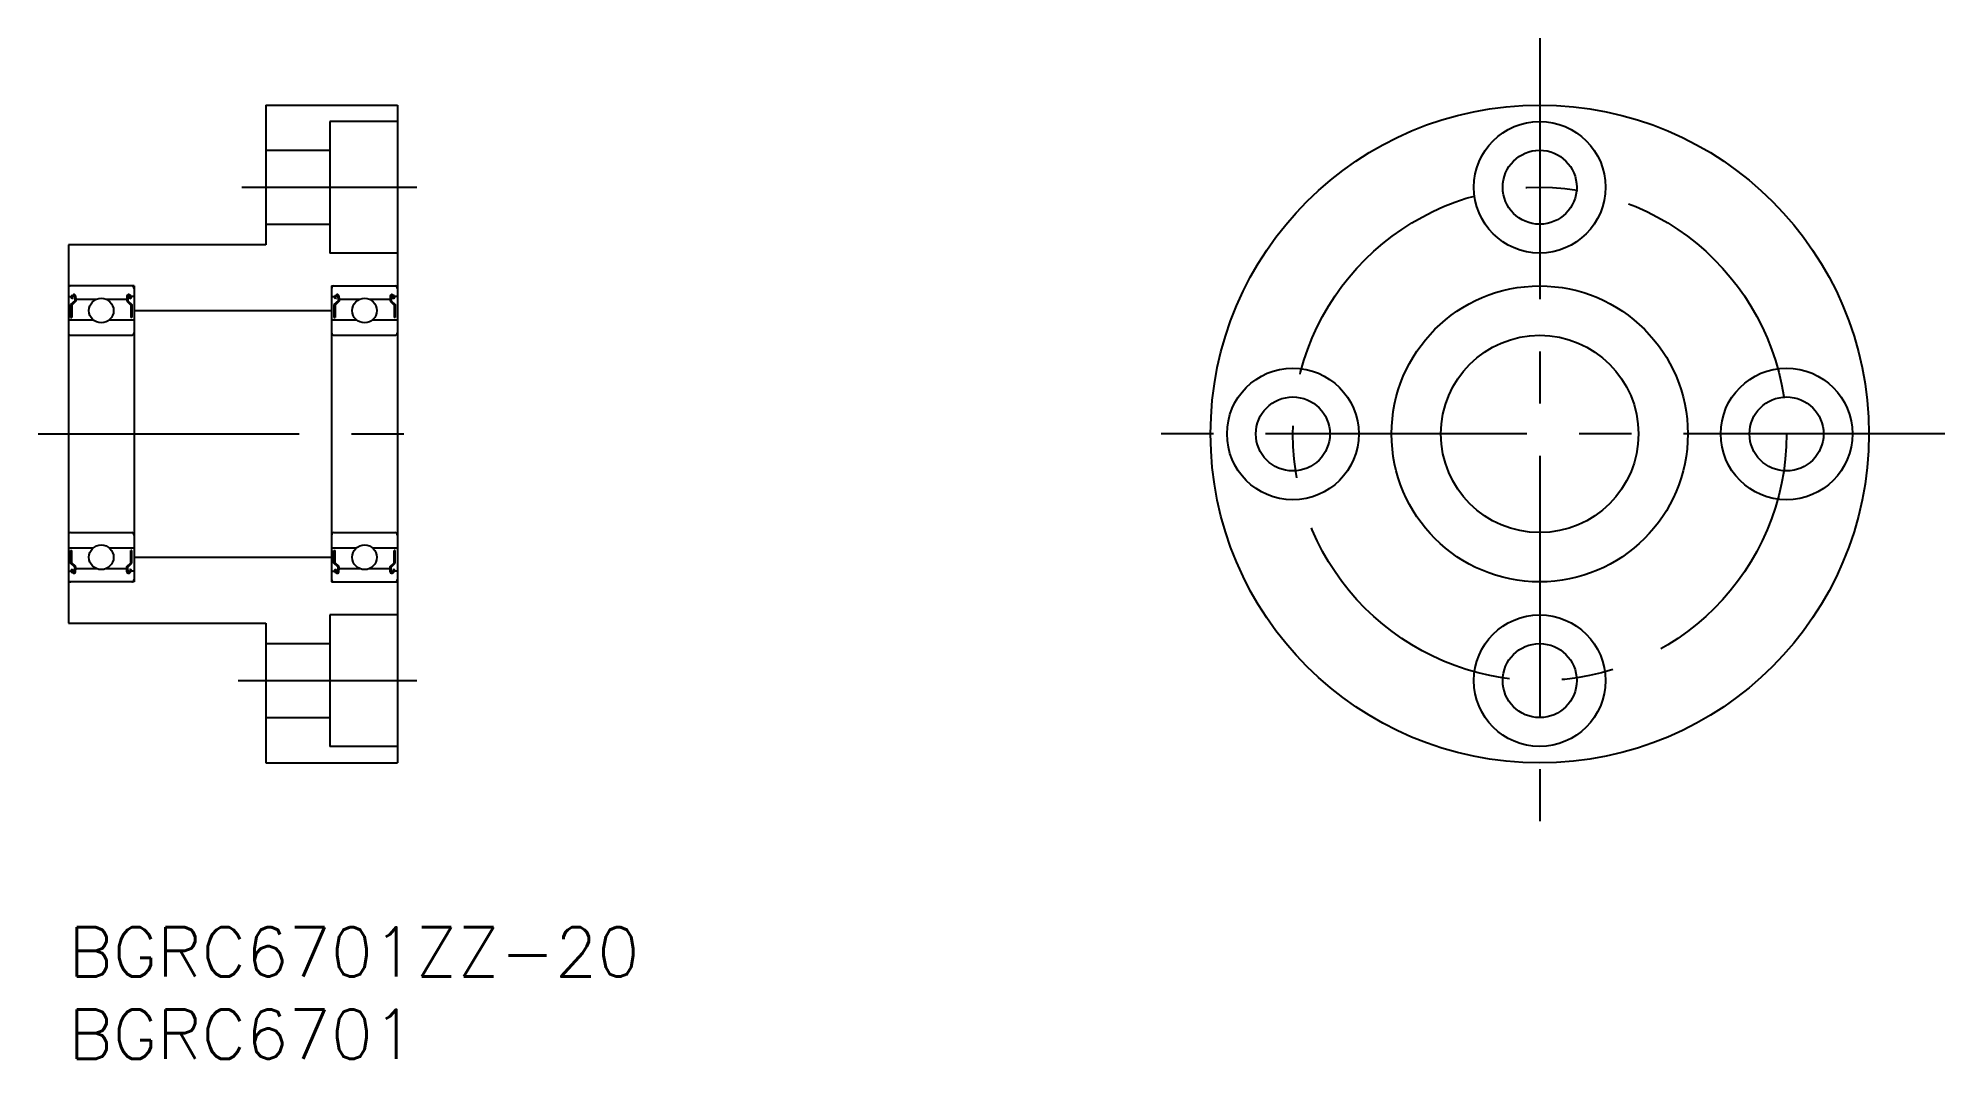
# Model space of a CAD drawing. Extents: x -2 to 114, y -8 to 54.
import ezdxf

# ---------------------------------------------------------------- set-up
doc = ezdxf.new("R2010")
doc.units = 0
doc.header["$LTSCALE"] = 0.5
doc.linetypes.add('CENTER', pattern=[50.8, 31.75, -6.35, 6.35, -6.35])
for name, color, linetype in [('MSM_CENTER', 1, 'CENTER'), ('MSM_CONTINUOUS', 7, 'CONTINUOUS'), ('MSM_PART_NUMBER', 7, 'CONTINUOUS')]:
    doc.layers.add(name, color=color, linetype=linetype)
doc.styles.get("Standard").update_dxf_attribs({"font": 'txt.shx', "height": 3, "bigfont": 'bigfont.shx'})

# ---------------------------------------------------------------- blocks, each defined once
blk = doc.blocks.new('*U10')
at = {"layer": 'MSM_PART_NUMBER'}
blk.add_text('BGRC6701ZZ-20', height=3, dxfattribs=at).set_placement((0, -3))
blk = doc.blocks.new('*U11')
at = {"layer": 'MSM_PART_NUMBER'}
blk.add_text('BGRC6701', height=3, dxfattribs=at).set_placement((0, -8))

msp = doc.modelspace()

# ---------------------------------------------------------------- linework, layer by layer
at = {"layer": 'MSM_CENTER'}
for p, q in [((89.41, 54.07), (89.41, 5.93)), ((10.55, 45), (21.18, 45)), ((-1.84, 30), (21.24, 30)), ((114.03, 30), (64.8, 30)), ((10.32, 15), (21.18, 15))]:
    msp.add_line(p, q, dxfattribs=at)
msp.add_circle((89.41, 30), 15, dxfattribs=at)
at = {"layer": 'MSM_CONTINUOUS'}
for p, q in [((12, 50), (20, 50)), ((12, 50), (12, 41.5)), ((20, 50), (20, 10)), ((20, 49), (15.9, 49)), ((15.9, 49), (15.9, 41)), ((12, 47.25), (15.9, 47.25)), ((12, 42.75), (15.9, 42.75)), ((0, 41.5), (0, 18.5)), ((12, 41.5), (0, 41.5)), ((20, 41), (15.9, 41)), ((4, 39), (0, 39)), ((0, 38.35), (0.18, 38.35)), ((0.03, 38.35), (0.18, 38.35)), ((0.18, 38.35), (0.26, 38.45)), ((0.24, 38.22), (0.19, 38.26)), ((0.23, 38.31), (0.31, 38.41)), ((0.28, 38.27), (0.23, 38.31)), ((0.24, 38.22), (0.28, 38.27)), ((0.37, 38.39), (0.39, 38.1)), ((0.44, 38.39), (0.45, 38.19)), ((3.56, 38.39), (3.55, 38.19)), ((3.63, 38.39), (3.61, 38.1)), ((3.77, 38.31), (3.69, 38.41)), ((3.72, 38.27), (3.77, 38.31)), ((3.76, 38.22), (3.72, 38.27)), ((3.82, 38.35), (3.74, 38.45)), ((3.76, 38.22), (3.81, 38.26)), ((4, 38.35), (3.82, 38.35)), ((3.97, 38.35), (3.82, 38.35)), ((4, 39), (4, 21)), ((16, 39), (16, 21)), ((16, 39), (20, 39)), ((16, 38.35), (16.18, 38.35)), ((16.03, 38.35), (16.18, 38.35)), ((16.18, 38.35), (16.26, 38.45)), ((16.24, 38.22), (16.19, 38.26)), ((16.23, 38.31), (16.31, 38.41)), ((16.28, 38.27), (16.23, 38.31)), ((16.24, 38.22), (16.28, 38.27)), ((16.37, 38.39), (16.39, 38.1)), ((16.44, 38.39), (16.45, 38.19)), ((19.56, 38.39), (19.55, 38.19)), ((19.63, 38.39), (19.61, 38.1)), ((19.77, 38.31), (19.69, 38.41)), ((19.72, 38.27), (19.77, 38.31)), ((19.76, 38.22), (19.72, 38.27)), ((19.82, 38.35), (19.74, 38.45)), ((19.76, 38.22), (19.81, 38.26)), ((20, 38.35), (19.82, 38.35)), ((19.97, 38.35), (19.82, 38.35)), ((0.39, 38.1), (0.14, 37.86)), ((0.14, 37.86), (0.14, 37.08)), ((0.14, 37.08), (0.21, 37.08)), ((0.45, 38.07), (0.21, 37.83)), ((0.21, 37.83), (0.21, 37.08)), ((0.45, 38.23), (0.45, 38.07)), ((0.45, 38.19), (1.71, 38.19)), ((2.29, 38.19), (3.55, 38.19)), ((3.55, 38.23), (3.55, 38.07)), ((3.55, 38.07), (3.79, 37.83)), ((3.61, 38.1), (3.86, 37.86)), ((3.79, 37.83), (3.79, 37.08)), ((3.86, 37.08), (3.79, 37.08)), ((3.86, 37.86), (3.86, 37.08)), ((4, 37.5), (16, 37.5)), ((16.39, 38.1), (16.14, 37.86)), ((16.14, 37.86), (16.14, 37.08)), ((16.14, 37.08), (16.21, 37.08)), ((16.45, 38.07), (16.21, 37.83)), ((16.21, 37.83), (16.21, 37.08)), ((16.45, 38.23), (16.45, 38.07)), ((16.45, 38.19), (17.71, 38.19)), ((18.29, 38.19), (19.55, 38.19)), ((19.55, 38.23), (19.55, 38.07)), ((19.55, 38.07), (19.79, 37.83)), ((19.61, 38.1), (19.86, 37.86)), ((19.79, 37.83), (19.79, 37.08)), ((19.86, 37.08), (19.79, 37.08)), ((19.86, 37.86), (19.86, 37.08)), ((0, 36.93), (1.51, 36.93)), ((0.15, 36), (3.85, 36)), ((2.49, 36.93), (4, 36.93)), ((16, 36.93), (17.51, 36.93)), ((16.15, 36), (19.85, 36)), ((18.49, 36.93), (20, 36.93)), ((0.15, 24), (3.85, 24)), ((16.15, 24), (19.85, 24)), ((0, 23.07), (1.51, 23.07)), ((0.14, 22.14), (0.14, 22.92)), ((0.14, 22.92), (0.21, 22.92)), ((0.39, 21.9), (0.14, 22.14)), ((0.21, 22.17), (0.21, 22.92)), ((0.45, 21.93), (0.21, 22.17)), ((2.49, 23.07), (4, 23.07)), ((3.55, 21.93), (3.79, 22.17)), ((3.61, 21.9), (3.86, 22.14)), ((3.86, 22.92), (3.79, 22.92)), ((3.79, 22.17), (3.79, 22.92)), ((3.86, 22.14), (3.86, 22.92)), ((4, 22.5), (16, 22.5)), ((16, 23.07), (17.51, 23.07)), ((16.14, 22.14), (16.14, 22.92)), ((16.14, 22.92), (16.21, 22.92)), ((16.39, 21.9), (16.14, 22.14)), ((16.21, 22.17), (16.21, 22.92)), ((16.45, 21.93), (16.21, 22.17)), ((18.49, 23.07), (20, 23.07)), ((19.55, 21.93), (19.79, 22.17)), ((19.61, 21.9), (19.86, 22.14)), ((19.86, 22.92), (19.79, 22.92)), ((19.79, 22.17), (19.79, 22.92)), ((19.86, 22.14), (19.86, 22.92)), ((0, 21.65), (0.18, 21.65)), ((4, 21), (0, 21)), ((0.03, 21.65), (0.18, 21.65)), ((0.18, 21.65), (0.26, 21.55)), ((0.24, 21.78), (0.19, 21.74)), ((0.28, 21.73), (0.23, 21.69)), ((0.23, 21.69), (0.31, 21.59)), ((0.24, 21.78), (0.28, 21.73)), ((0.37, 21.61), (0.39, 21.9)), ((0.44, 21.61), (0.45, 21.81)), ((0.45, 21.77), (0.45, 21.93)), ((0.45, 21.81), (1.71, 21.81)), ((2.29, 21.81), (3.55, 21.81)), ((3.55, 21.77), (3.55, 21.93)), ((3.56, 21.61), (3.55, 21.81)), ((3.63, 21.61), (3.61, 21.9)), ((3.77, 21.69), (3.69, 21.59)), ((3.76, 21.78), (3.72, 21.73)), ((3.72, 21.73), (3.77, 21.69)), ((3.82, 21.65), (3.74, 21.55)), ((3.76, 21.78), (3.81, 21.74)), ((3.97, 21.65), (3.82, 21.65)), ((4, 21.65), (3.82, 21.65)), ((16, 21.65), (16.18, 21.65)), ((16, 21), (20, 21)), ((16.03, 21.65), (16.18, 21.65)), ((16.18, 21.65), (16.26, 21.55)), ((16.24, 21.78), (16.19, 21.74)), ((16.28, 21.73), (16.23, 21.69)), ((16.23, 21.69), (16.31, 21.59)), ((16.24, 21.78), (16.28, 21.73)), ((16.37, 21.61), (16.39, 21.9)), ((16.44, 21.61), (16.45, 21.81)), ((16.45, 21.77), (16.45, 21.93)), ((16.45, 21.81), (17.71, 21.81)), ((18.29, 21.81), (19.55, 21.81)), ((19.55, 21.77), (19.55, 21.93)), ((19.56, 21.61), (19.55, 21.81)), ((19.63, 21.61), (19.61, 21.9)), ((19.77, 21.69), (19.69, 21.59)), ((19.76, 21.78), (19.72, 21.73)), ((19.72, 21.73), (19.77, 21.69)), ((19.82, 21.65), (19.74, 21.55)), ((19.76, 21.78), (19.81, 21.74)), ((19.97, 21.65), (19.82, 21.65)), ((20, 21.65), (19.82, 21.65)), ((20, 19), (15.9, 19)), ((15.9, 19), (15.9, 11)), ((0, 18.5), (12, 18.5)), ((12, 18.5), (12, 10)), ((12, 17.25), (15.9, 17.25)), ((12, 12.75), (15.9, 12.75)), ((20, 11), (15.9, 11)), ((12, 10), (20, 10))]:
    msp.add_line(p, q, dxfattribs=at)
for centre, radius in [((89.41, 30), 20), ((89.41, 45), 4), ((89.41, 45), 2.25), ((2, 37.5), 0.75), ((18, 37.5), 0.75), ((89.41, 30), 9), ((89.41, 30), 6), ((74.41, 30), 4), ((104.41, 30), 4), ((74.41, 30), 2.25), ((104.41, 30), 2.25), ((2, 22.5), 0.75), ((18, 22.5), 0.75), ((89.41, 15), 4), ((89.41, 15), 2.25)]:
    msp.add_circle(centre, radius, dxfattribs=at)
for centre, radius, start, end in [((0.15, 38.85), 0.15, 90, 180), ((0.23, 38.31), 0.0651, 140.0002, 230.0848), ((0.34, 38.38), 0.0977, 4.9968, 140.0002), ((0.34, 38.38), 0.0326, 2.8198, 140.0033), ((3.66, 38.38), 0.0977, 39.9998, 175.0032), ((3.66, 38.38), 0.0326, 39.9967, 177.1802), ((3.77, 38.31), 0.0651, 309.9152, 39.9998), ((3.85, 38.85), 0.15, 0, 90), ((16.15, 38.85), 0.15, 90, 180), ((16.23, 38.31), 0.0651, 140.0002, 230.0848), ((16.34, 38.38), 0.0977, 4.9968, 140.0002), ((16.34, 38.38), 0.0326, 2.8198, 140.0033), ((19.66, 38.38), 0.0977, 39.9998, 175.0032), ((19.66, 38.38), 0.0326, 39.9967, 177.1802), ((19.77, 38.31), 0.0651, 309.9152, 39.9998), ((19.85, 38.85), 0.15, 0, 90), ((0.15, 36.15), 0.15, 180, 270), ((3.85, 36.15), 0.15, 270, 0), ((16.15, 36.15), 0.15, 180, 270), ((19.85, 36.15), 0.15, 270, 0), ((0.15, 23.85), 0.15, 90, 180), ((3.85, 23.85), 0.15, 0, 90), ((16.15, 23.85), 0.15, 90, 180), ((19.85, 23.85), 0.15, 0, 90), ((0.15, 21.15), 0.15, 180, 270), ((0.23, 21.69), 0.0651, 129.9152, 219.9998), ((0.34, 21.62), 0.0977, 219.9998, 355.0032), ((0.34, 21.62), 0.0326, 219.9967, 357.1802), ((3.66, 21.62), 0.0977, 184.9968, 320.0002), ((3.66, 21.62), 0.0326, 182.8198, 320.0033), ((3.77, 21.69), 0.0651, 320.0002, 50.0848), ((3.85, 21.15), 0.15, 270, 0), ((16.15, 21.15), 0.15, 180, 270), ((16.23, 21.69), 0.0651, 129.9152, 219.9998), ((16.34, 21.62), 0.0977, 219.9998, 355.0032), ((16.34, 21.62), 0.0326, 219.9967, 357.1802), ((19.66, 21.62), 0.0977, 184.9968, 320.0002), ((19.66, 21.62), 0.0326, 182.8198, 320.0033), ((19.77, 21.69), 0.0651, 320.0002, 50.0848), ((19.85, 21.15), 0.15, 270, 0)]:
    msp.add_arc(centre, radius, start, end, dxfattribs=at)

# ---------------------------------------------------------------- block references
for name in ['*U10', '*U11']:
    msp.add_blockref(name, (0, 0), dxfattribs=at)

doc.saveas('drawing.dxf')
